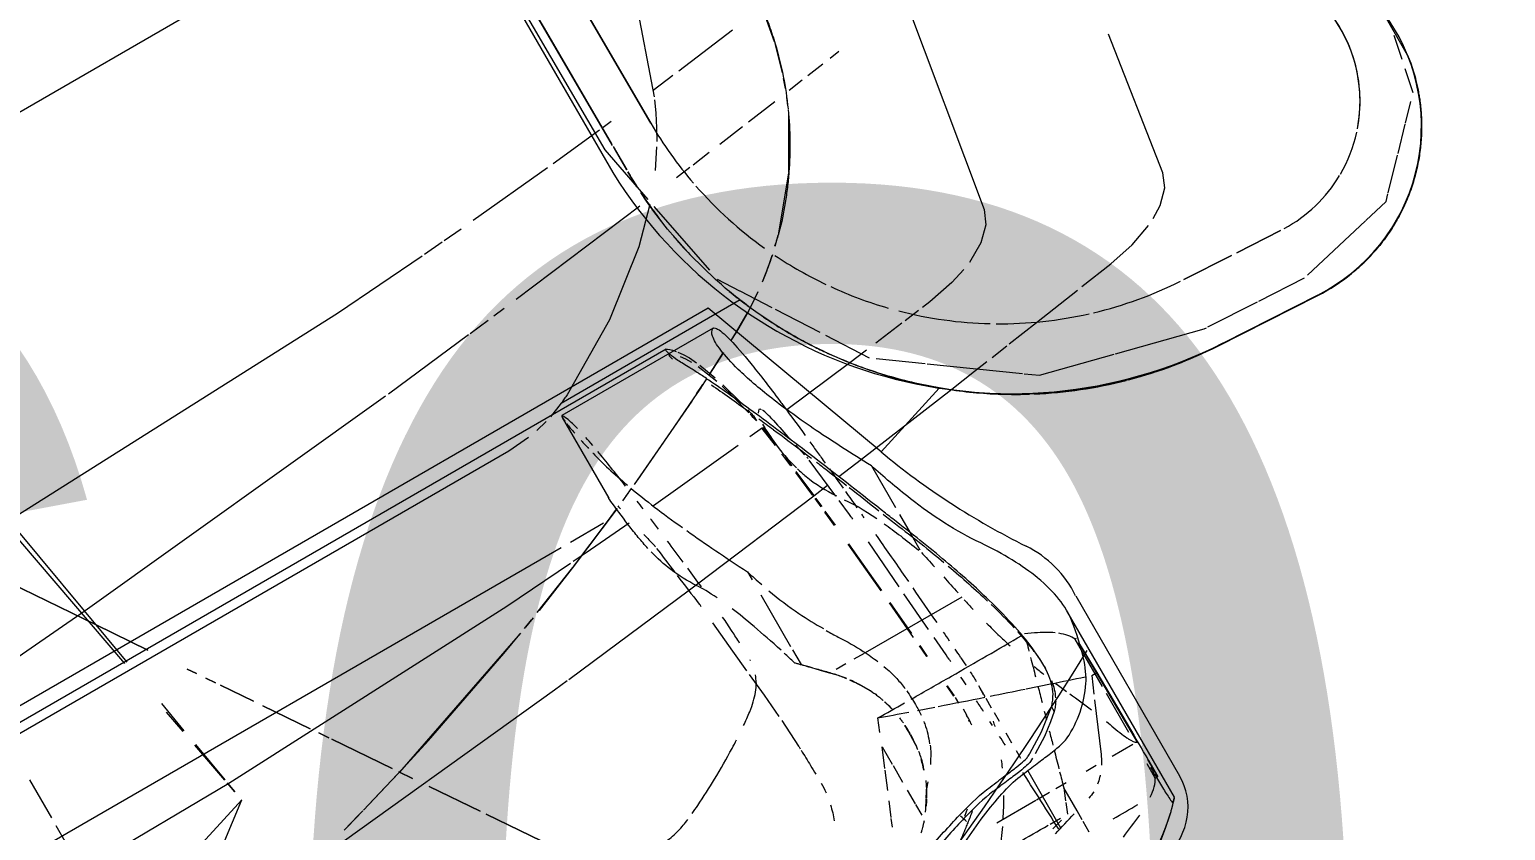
# Model space of a CAD drawing. Header units: inches. Extents: x 6664 to 8129, y 209 to 1287.
# Drawn here: x 7404.64 to 7413.18, y 532.66 to 537.29 of the extents above; entities that cross this region are included whole.
import ezdxf

# ---------------------------------------------------------------- set-up
doc = ezdxf.new("R2010")
doc.units = ezdxf.units.IN
doc.header["$MEASUREMENT"] = 0
doc.layers.add('A-ANNO-NOTE', color=131, linetype='Continuous', lineweight=30)
doc.layers.add('I-FURN', color=30, linetype='Continuous', lineweight=9)
doc.styles.add('Swis721 Lt BT', font='swissl.ttf', dxfattribs={"height": 9})

# ---------------------------------------------------------------- blocks, each defined once
blk = doc.blocks.new('Allsteel Seating Acuity Work-Conference Chair1 - Fully Adj_ Arms_ Mesh Back-V142-11th FLOOR POWER _ SIGNAL')
at = {"layer": 'I-FURN', "lineweight": 13}
for p, q in [((-9.3433, 8.0082), (-9.3433, 6.764)), ((-9.4304, 6.7151), (-9.4304, 7.9165)), ((-9.3207, 7.7631), (-9.3206, 7.8571)), ((-9.3114, 7.8572), (-9.3206, 7.8571)), ((-9.3206, 7.8571), (-9.3193, 7.7433)), ((-9.3023, 7.8573), (-9.3114, 7.8572)), ((-9.3023, 7.8573), (-9.3023, 7.7633)), ((-8.8156, 7.9377), (-8.8156, 7.8667)), ((-8.8156, 7.8545), (-8.8156, 7.7955)), ((-8.8156, 7.7955), (-8.8156, 7.6413)), ((-8.7843, 7.7204), (-8.7589, 7.7845)), ((-8.6428, 7.7844), (-8.7122, 7.7845)), ((-8.7106, 7.7977), (-8.6424, 7.8162)), ((-8.6853, 7.8351), (-8.6853, 7.4512)), ((-8.8156, 7.6413), (-8.7873, 7.7129)), ((-9.318, 7.6305), (-9.3103, 6.958)), ((-9.2865, 7.6243), (-9.1486, 7.6243)), ((-9.0429, 7.6243), (-8.9744, 7.6243)), ((-8.843, 7.6243), (-8.7732, 7.6243)), ((-8.731, 7.6243), (-8.6448, 7.6243)), ((-8.64, 7.6243), (-8.3781, 7.6243)), ((-9.3152, 7.1594), (-9.3193, 7.5813)), ((-9.3023, 7.5537), (-9.3023, 7.2919)), ((-9.225, 7.2896), (-9.099, 7.5832)), ((-8.9736, 7.4036), (-8.9752, 7.4028)), ((-8.9721, 7.4043), (-8.9736, 7.4036)), ((-8.8672, 7.3283), (-8.7708, 7.3893)), ((-8.746, 7.4028), (-8.7351, 7.4085)), ((-8.7351, 7.4085), (-8.7243, 7.4139)), ((-8.6853, 7.3714), (-8.6853, 7.3201)), ((-8.0248, 7.297), (-8.0248, 7.3686)), ((-7.844, 7.3425), (-7.8631, 7.297)), ((-9.2807, 7.1598), (-9.2379, 7.2594)), ((-8.9883, 7.2324), (-8.9396, 7.2735)), ((-8.9396, 7.2735), (-8.8672, 7.3283)), ((-8.6853, 7.2685), (-8.6853, 7.2013)), ((-8.0248, 7.201), (-8.0248, 7.2925)), ((-7.8654, 7.2916), (-7.9034, 7.201)), ((-9.3023, 7.2456), (-9.3023, 6.9302)), ((-8.9883, 7.201), (-8.9883, 7.2324)), ((-9.2807, 7.1598), (-9.3152, 7.1594)), ((-9.3106, 6.9567), (-9.3152, 7.1594)), ((-8.6853, 7.1241), (-8.6853, 7.0663)), ((-8.0248, 7.037), (-8.0248, 7.1465)), ((-7.9265, 7.1459), (-7.9721, 7.037)), ((-8.9129, 7.0377), (-9.0492, 7.0832)), ((-8.6853, 7.0335), (-8.6853, 6.9695)), ((-8.0248, 6.9111), (-8.0248, 7.0274)), ((-7.9763, 7.027), (-8.0248, 6.9111)), ((-9.31, 6.9302), (-9.3061, 6.9302)), ((-9.3061, 6.9302), (-9.3023, 6.9302)), ((-9.0691, 6.9918), (-9.0691, 6.9601)), ((-8.6853, 6.9588), (-8.6853, 6.8864)), ((-8.5404, 6.9975), (-8.5404, 6.9583)), ((-8.5334, 6.8755), (-8.5334, 6.9144)), ((-8.5275, 6.7937), (-8.5326, 6.8648)), ((-8.5298, 6.864), (-8.5246, 6.7935)), ((-8.3065, 6.8309), (-8.4039, 6.8646)), ((-8.0554, 6.8326), (-8.086, 6.7541)), ((-9.1175, 6.7817), (-9.0646, 6.7571)), ((-8.6135, 6.6668), (-8.6122, 6.651)), ((-7.5977, 6.4893), (-7.6082, 6.6668)), ((-8.6122, 6.651), (-8.6109, 6.6352)), ((-8.6109, 6.6352), (-8.601, 6.5146)), ((-8.506, 6.5131), (-8.512, 6.5891)), ((-8.5091, 6.589), (-8.503, 6.5133)), ((-8.5963, 6.4577), (-8.5763, 6.2076)), ((-8.4805, 6.2105), (-8.4991, 6.4282)), ((-8.4982, 6.4546), (-8.4774, 6.2109)), ((-7.5824, 6.312), (-7.5955, 6.4599)), ((-8.8562, 6.3911), (-8.2117, 6.3911)), ((-8.2045, 6.3911), (-8.1367, 6.3911)), ((-8.0833, 6.3911), (-8.0177, 6.3911)), ((-6.0482, 6.3993), (-5.8471, 6.1026)), ((-5.8471, 6.1026), (-6.0482, 6.3993)), ((-7.8562, 6.1654), (-7.8562, 6.2648)), ((-7.5681, 6.1655), (-7.5824, 6.312)), ((-8.5725, 6.1591), (-8.5481, 5.8459)), ((-8.4658, 6.0443), (-8.4731, 6.1258)), ((-8.47, 6.1273), (-8.465, 6.0713)), ((-8.465, 6.0713), (-8.4396, 5.7981)), ((-7.8562, 5.8003), (-7.8562, 6.1442)), ((-5.8259, 6.0713), (-5.6422, 5.8003)), ((-5.6422, 5.8003), (-5.8259, 6.0713)), ((-8.7834, 5.9204), (-8.7834, 6.0333)), ((-8.4429, 5.7977), (-8.4658, 6.0443)), ((-11.5122, 5.909), (-10.8995, 5.8752)), ((-8.7834, 5.7986), (-8.7834, 5.9204)), ((-8.7834, 5.4725), (-8.7834, 5.7506)), ((-5.2437, 5.7286), (-5.5155, 5.6479)), ((-5.2391, 5.7299), (-5.1133, 5.7656)), ((-5.0893, 5.7722), (-5.2045, 5.7398)), ((-8.5342, 5.6675), (-8.5326, 5.6538)), ((-8.5326, 5.6535), (-8.5208, 5.5542)), ((-8.4219, 5.5844), (-8.4302, 5.6663)), ((-8.4265, 5.6646), (-8.4168, 5.57)), ((-7.8562, 5.6458), (-7.8562, 5.6994)), ((-6.5424, 5.2969), (-5.5338, 5.6423)), ((-5.518, 5.6471), (-5.5936, 5.6238)), ((-5.5818, 5.7113), (-5.532, 5.6379)), ((-5.532, 5.6379), (-5.5818, 5.7113)), ((-8.4199, 5.5652), (-8.4219, 5.5844)), ((-5.77, 5.5678), (-6.4, 5.35)), ((-5.5936, 5.6238), (-5.77, 5.5678)), ((-5.5083, 5.6029), (-5.2901, 5.2809)), ((-5.2901, 5.2809), (-5.5083, 5.6029)), ((-4.2962, 5.6051), (-4.6641, 5.3243)), ((-3.8177, 5.5924), (-4.6641, 5.3243)), ((-8.5171, 5.5222), (-8.4878, 5.2655)), ((-8.4104, 5.474), (-8.4167, 5.5339)), ((-8.4131, 5.5341), (-8.4067, 5.4749)), ((-9.3469, 5.2796), (-8.8719, 5.4314)), ((-8.8719, 5.4314), (-8.421, 4.2125)), ((-8.3891, 5.2833), (-8.4081, 5.4531)), ((-8.4044, 5.4535), (-8.3856, 5.2875)), ((-6.4, 5.35), (-6.5346, 5.2998)), ((-8.4804, 5.224), (-8.4641, 5.152)), ((-8.3769, 5.181), (-8.3844, 5.2431)), ((-8.3801, 5.2407), (-8.3695, 5.1548)), ((-6.6855, 5.242), (-6.9938, 5.1186)), ((-6.6488, 5.2562), (-6.5855, 5.2805)), ((-6.5753, 5.2844), (-6.6359, 5.2611)), ((-5.2796, 5.2655), (-5.2435, 5.2123)), ((-5.2435, 5.2123), (-5.2796, 5.2655)), ((-4.654, 5.2655), (-4.6425, 5.1991)), ((-4.6532, 5.2655), (-4.6407, 5.1991)), ((-5.2124, 5.1663), (-5.0423, 4.9154)), ((-5.0423, 4.9154), (-5.2124, 5.1663)), ((-4.6388, 5.1775), (-4.5936, 4.9154)), ((-4.6367, 5.1774), (-4.5877, 4.9154)), ((-3.6586, 4.9154), (-3.6586, 5.1552)), ((-8.3493, 4.9678), (-8.3663, 5.0956)), ((-8.3619, 5.0954), (-8.3449, 4.9702)), ((-7.1478, 5.0543), (-7.309, 4.985)), ((-7.0021, 5.1152), (-7.1478, 5.0543)), ((-7.309, 4.985), (-7.3825, 4.9528)), ((-7.0554, 4.985), (-7.277, 4.985)), ((6.9923, 4.985), (-6.9923, 4.985)), ((-8.3371, 4.8822), (-8.3371, 4.9154)), ((-8.0715, 4.6298), (-7.5412, 4.8817)), ((-7.5728, 4.8674), (-7.9076, 4.7101)), ((-7.4645, 4.9163), (-7.5169, 4.8927)), ((-7.4871, 4.9062), (-7.435, 4.9295)), ((-7.3749, 4.3376), (-7.3749, 4.8751)), ((-8.3223, 4.8525), (-8.289, 4.7238)), ((-5.0077, 4.8645), (-4.8885, 4.6886)), ((-4.8885, 4.6886), (-5.0077, 4.8645)), ((-4.5759, 4.8125), (-4.5412, 4.6117)), ((-4.5685, 4.8124), (-4.5415, 4.6683)), ((-3.6586, 4.6117), (-3.6586, 4.8645)), ((-8.2734, 4.6377), (-8.3122, 4.7786)), ((-8.289, 4.7238), (-8.265, 4.643)), ((-7.9076, 4.7101), (-8.098, 4.6166)), ((-8.154, 4.5885), (-8.091, 4.6201)), ((-4.8713, 4.6633), (-4.8364, 4.6117)), ((-4.8364, 4.6117), (-4.8713, 4.6633)), ((-8.3689, 4.4784), (-8.2302, 4.5499)), ((-8.2297, 4.5501), (-8.368, 4.4788)), ((-8.215, 4.4728), (-8.2555, 4.5813)), ((-8.2524, 4.6043), (-8.2026, 4.4767)), ((-8.2094, 4.5605), (-8.1546, 4.5882)), ((-8.1152, 4.608), (-8.1745, 4.5781)), ((-7.4255, 4.605), (-7.4257, 4.6058)), ((-7.4253, 4.6043), (-7.4255, 4.605)), ((-4.8029, 4.5623), (-4.7694, 4.5129)), ((-4.7694, 4.5129), (-4.8029, 4.5623)), ((-8.4949, 4.4119), (-8.442, 4.44)), ((-8.4431, 4.4394), (-8.4949, 4.4119)), ((-8.1834, 4.4066), (-8.2054, 4.4512)), ((-8.4949, 4.4119), (-8.6044, 4.3492)), ((-8.7179, 4.274), (-8.6768, 4.3025)), ((-8.637, 4.3287), (-8.6785, 4.3014)), ((-8.6768, 4.3025), (-8.634, 4.3306)), ((-8.3885, 4.3266), (-7.3777, 4.3266)), ((-8.0921, 4.2954), (8.0921, 4.2954)), ((-7.4113, 4.2621), (-7.3179, 4.2993)), ((-7.2816, 4.3108), (-7.2091, 4.3292)), ((-7.1467, 4.3404), (-7.0092, 4.3503)), ((-7.0092, 4.3503), (7.0092, 4.3503)), ((-4.6275, 4.3036), (-4.4405, 4.0276)), ((-4.4405, 4.0276), (-4.6275, 4.3036)), ((-4.4881, 4.3039), (-4.0932, 2.0147)), ((-4.4734, 4.3039), (-4.2743, 3.2386)), ((-8.7692, 4.2364), (-8.8431, 4.1775)), ((-7.4113, 4.2621), (-8.6068, 4.2621)), ((-8.421, 4.2125), (8.421, 4.2125)), ((-8.8431, 4.1775), (-8.8939, 4.1337)), ((-8.9922, 4.04), (-9.2167, 3.7676)), ((-8.9364, 4.0948), (-8.9828, 4.0496)), ((-4.4405, 4.0276), (-3.9404, 3.29)), ((-3.9404, 3.29), (-4.4405, 4.0276)), ((-9.2187, 3.7646), (-9.383, 3.4776)), ((-9.4053, 3.4285), (-9.4249, 3.382)), ((-9.443, 3.336), (-9.4632, 3.2805)), ((-8.63, 3.2544), (-8.5533, 3.3688)), ((-9.4738, 3.2493), (-9.5202, 3.0858)), ((-8.3354, -2.7972), (-8.3354, 3.2574)), ((-8.7227, 3.0831), (-8.6839, 3.1606)), ((-8.6839, 3.1606), (-8.6455, 3.2287)), ((-8.7541, 3.0138), (-8.7231, 3.0823)), ((-9.5237, 3.0711), (-9.5606, 2.8632)), ((-8.9718, 2.3963), (-8.7613, 2.9975)), ((7.3857, 1.2379), (-7.1169, 1.2379))]:
    blk.add_line(p, q, dxfattribs=at)
at = {"layer": 'I-FURN'}
for p, q in [((-10.8643, 5.8752), (-11.5123, 5.9109)), ((-11.5194, 5.7801), (-11.9662, 5.675)), ((-11.2, 5.7693), (-11.496, 5.7856)), ((-10.8706, 5.7511), (-11.1904, 5.7687)), ((-6.6497, 5.6673), (-7.5125, 5.5684)), ((-12.1607, 5.6009), (-12.317, 5.439)), ((-7.5713, 5.5613), (-8.409, 5.4567)), ((-7.5125, 5.5684), (-7.5713, 5.5613)), ((-11.5129, 5.4784), (-11.2286, 5.4627)), ((-11.2286, 5.4627), (-11.5129, 5.4784)), ((-12.3241, 5.4317), (-12.4447, 5.3067)), ((-11.1951, 5.4609), (-10.8861, 5.4438)), ((-10.8861, 5.4438), (-11.1951, 5.4609)), ((-9.3567, 5.1234), (-9.8071, 5.4484)), ((-8.7518, 5.4116), (-9.4072, 5.3215)), ((-8.5892, 5.4332), (-8.7518, 5.4116)), ((-8.409, 5.4567), (-8.5071, 5.4439)), ((-12.4486, 5.3026), (-12.5382, 5.2099)), ((-9.5733, 5.2979), (-9.663, 5.285)), ((-9.4072, 5.3215), (-9.5733, 5.2979)), ((-10.0247, 5.2327), (-10.3239, 5.1894)), ((-9.8262, 5.2614), (-10.0247, 5.2327)), ((-9.7007, 5.2796), (-9.808, 5.2641)), ((-4.6464, 5.2055), (-3.7101, 5.2161)), ((-12.5744, 5.1724), (-12.6038, 5.0294)), ((-10.3558, 5.1848), (-10.5656, 5.1545)), ((-6.9935, 5.0918), (-6.5508, 5.1229)), ((-6.5508, 5.1229), (-4.6464, 5.2055)), ((-9.1166, 4.9502), (-9.3482, 5.1172)), ((-8.1739, 4.9861), (-7.5761, 5.0438)), ((-7.4038, 5.0588), (-7.1032, 5.0834)), ((-7.1032, 5.0834), (-7.0137, 5.0903)), ((-12.6562, 4.9669), (-12.6562, 4.6451)), ((-12.6151, 4.9742), (-12.6449, 4.8296)), ((-8.3477, 4.9678), (-8.2587, 4.9773)), ((-9.3484, 4.8477), (-9.1601, 4.8722)), ((-9.0936, 4.8806), (-8.973, 4.8956)), ((-8.9305, 4.6868), (-9.084, 4.9266)), ((-8.973, 4.8956), (-8.5222, 4.9486)), ((-11.0889, 4.849), (-11.2175, 3.9976)), ((-9.5499, 4.8209), (-9.4962, 4.8281)), ((-9.4682, 4.8318), (-9.3719, 4.8446)), ((-8.7545, 4.4116), (-8.9105, 4.6554)), ((-10.4078, 2.5902), (-10.0895, 4.5154)), ((-8.6302, 4.2173), (-8.7426, 4.393)), ((-8.5503, 4.0925), (-8.6286, 4.2149)), ((-8.4438, 3.5463), (-8.5373, 4.0258)), ((-6.5509, 3.7199), (-4.4256, 3.9261)), ((-7.144, 3.6535), (-6.5708, 3.7178)), ((-8.3745, 3.503), (-7.485, 3.6135)), ((-7.398, 3.6238), (-7.324, 3.6325)), ((-7.283, 3.6373), (-7.154, 3.6523)), ((-9.1177, 3.4038), (-8.952, 3.4264)), ((-8.8767, 3.4366), (-8.7597, 3.4524)), ((-8.7361, 3.4555), (-8.64, 3.4683)), ((-8.3607, 3.1207), (-8.4336, 3.4942)), ((-9.7007, 3.3214), (-9.5918, 3.3371)), ((-9.5511, 3.3429), (-9.4552, 3.3566)), ((-9.3509, 3.3713), (-9.1608, 3.3978)), ((-8.4158, 3.3979), (-8.4134, 3.2969)), ((-9.8177, 3.3045), (-9.7537, 3.3137)), ((-8.4134, 3.2852), (-8.4127, 3.1384)), ((-8.4127, 3.1282), (-8.4134, 3.2843)), ((-8.6684, 3.1193), (-8.6537, -0.1954)), ((-8.6537, -0.1954), (-8.6684, 3.1193)), ((-8.4126, 3.1204), (-8.4077, 2.0031)), ((-8.3455, -0.2973), (-8.3607, 3.1207)), ((-7.4983, 3.0925), (-8.024, 3.0432)), ((-7.2939, 3.1099), (-7.413, 3.0999)), ((-7.1571, 3.1209), (-7.2811, 3.1109)), ((-8.4184, 3.0019), (-8.4762, 2.9955)), ((-8.0645, 3.0391), (-8.3916, 3.0048)), ((-8.9616, 2.9388), (-9.3484, 2.8895)), ((-8.777, 2.9611), (-8.9181, 2.9442))]:
    blk.add_line(p, q, dxfattribs=at)
at = {"layer": 'I-FURN', "lineweight": 13, "flags": 128}
for points in [[(-9.274, 8.0782), (-9.2058, 8.1392), (-9.134, 8.1961)], [(-8.7458, 7.3716), (-8.8671, 7.297), (-8.9883, 7.201)], [(-7.534, 5.8003), (-7.5523, 5.999), (-7.5655, 6.1382)], [(-5.5317, 5.6429), (-5.4196, 5.6769), (-5.2818, 5.7176)], [(-7.3868, 4.9509), (-6.9886, 5.1207), (-6.7011, 5.2359)], [(-8.634, 4.3306), (-8.6174, 4.3411), (-8.4949, 4.4119)], [(-8.1426, 4.344), (-8.163, 4.3721), (-8.1834, 4.4066)], [(-8.183, 4.4375), (-8.1628, 4.4033), (-8.1426, 4.3754)], [(-8.4292, 3.5233), (-8.2507, 3.7045), (-7.8936, 3.9847), (-7.4644, 4.2372)]]:
    blk.add_lwpolyline(points, dxfattribs=at)
at = {"layer": 'I-FURN', "flags": 128}
for points in [[(-11.5123, 5.9109), (-11.1885, 5.8931), (-10.8643, 5.8752)], [(-4.7528, 5.8558), (-6.5496, 5.6782), (-6.638, 5.6686)], [(-10.3297, 5.6185), (-10.8466, 5.7497), (-10.8607, 5.7506)], [(-11.9692, 5.6743), (-12.1253, 5.6376), (-12.1572, 5.6046)], [(-9.8144, 5.4537), (-9.8869, 5.5061), (-10.3208, 5.6162)], [(-10.5656, 5.1545), (-10.7288, 5.1205), (-10.8667, 5.0712)], [(-12.6562, 4.9669), (-12.6481, 5.0177), (-12.6375, 5.0681)], [(-10.9096, 5.05), (-10.9809, 5.005), (-11.0553, 4.93), (-11.0889, 4.849)], [(-8.888, 4.781), (-8.9234, 4.8299), (-8.9598, 4.8778)], [(-9.8136, 4.7575), (-9.7169, 4.7882), (-9.5499, 4.8209)], [(-10.0895, 4.5154), (-10.0539, 4.5974), (-9.9766, 4.673), (-9.862, 4.7379)], [(-4.4256, 3.9261), (-3.3869, 4.0092), (-0.1657, 4.1942)], [(-8.5415, 4.0903), (-8.4864, 3.8963), (-8.4465, 3.6986), (-8.4292, 3.5712)], [(-8.4292, 3.5712), (-8.4222, 3.4984), (-8.4179, 3.4375)], [(-4.309, 3.2534), (-6.5508, 3.1648), (-7.1395, 3.1223)], [(-8.4076, 1.985), (-8.4093, 2.3614), (-8.4126, 3.1094)]]:
    blk.add_lwpolyline(points, dxfattribs=at)
at = {"layer": 'I-FURN', "lineweight": 13}
for centre, radius, start, end in [((0, -10.3529), 19.7214, 61.76295, 118.23705), ((-9.0642, 7.9165), 0.3662, 102.5519, 180), ((-8.8012, 6.6723), 0.6306, 176.11365, 213.70043), ((-12.891, 3.9447), 4.2853, 20.29957, 33.70043), ((-11.5724, 4.8169), 1.0938, 86.84368, 184.35531), ((-11.049, 3.1641), 2.7152, 1.96956, 86.84368)]:
    blk.add_arc(centre, radius, start, end, dxfattribs=at)
at = {"layer": 'I-FURN'}
for centre, radius, start, end in [((-11.5725, 4.8189), 1.0937, 101.07328, 104.3984), ((-11.5725, 4.8189), 1.0938, 86.84368, 99.01672), ((-11.5725, 4.8189), 1.0938, 115.30288, 117.92529), ((-11.5725, 4.8189), 1.0938, 104.3984, 111.22188), ((-11.0072, 3.2854), 2.5937, 74.63994, 86.84368), ((-11.5725, 4.8189), 1.0938, 122.65943, 127.16835), ((-11.5725, 4.8189), 1.0938, 117.92529, 122.64371), ((-11.0072, 3.2854), 2.5937, 62.39885, 74.32143), ((-11.5725, 4.8189), 1.0938, 130.92377, 133.32698), ((-11.5725, 4.8189), 1.0938, 133.35392, 142.89801), ((-11.0072, 3.2854), 2.5937, 57.24646, 61.79918), ((-11.559, 4.6417), 0.838, 88.49133, 119.09454), ((-11.559, 4.6417), 0.838, 88.49133, 119.09454), ((-11.0072, 3.2854), 2.5937, 50.17515, 57.24646), ((-11.5725, 4.8189), 1.0938, 144.83155, 152.92388), ((-11.0064, 3.1089), 2.338, 73.39283, 86.53317), ((-11.0064, 3.1089), 2.338, 73.39283, 86.53317), ((-11.5725, 4.8189), 1.0938, 152.9636, 156.4109), ((-11.559, 4.6417), 0.838, 119.84363, 137.6517), ((-11.559, 4.6417), 0.838, 119.84363, 137.6517), ((-11.0064, 3.1089), 2.338, 59.4602, 72.73991), ((-11.0064, 3.1089), 2.338, 59.4602, 72.73991), ((-11.5725, 4.8189), 1.0938, 158.8909, 161.64816), ((-11.5725, 4.8189), 1.0937, 163.34506, 172.22129), ((-11.559, 4.6417), 0.838, 139.07048, 184.35531), ((-11.559, 4.6417), 0.838, 139.07048, 151.85143), ((-11.559, 4.6417), 0.838, 151.85143, 184.35531), ((-11.0064, 3.1089), 2.338, 45.50019, 58.62524), ((-11.0064, 3.1089), 2.338, 45.50019, 58.62524), ((-11.0064, 3.1089), 2.338, 35.25292, 43.96501), ((-11.0064, 3.1089), 2.338, 35.25292, 43.96501), ((-11.0064, 3.1089), 2.338, 26.18986, 34.51568), ((-11.0064, 3.1089), 2.338, 26.18986, 34.51568), ((-11.0064, 3.1089), 2.338, 11.24827, 24.3917), ((-11.0064, 3.1089), 2.338, 11.24827, 24.3917), ((-11.0064, 3.1089), 2.338, 0.25458, 10.74556), ((-11.0064, 3.1089), 2.338, 0.25458, 10.74556)]:
    blk.add_arc(centre, radius, start, end, dxfattribs=at)
at = {"layer": 'I-FURN', "lineweight": 13}
for centre, major_axis, ratio, start_param, end_param in [((-8.7402, -42.9129), (52.9031, 0), 0.961262, 1.575203, 1.578337), ((-10.0934, -115.7518), (28.867, 124.8103), 0.617887, 0.340547, 0.342389), ((-8.7402, -42.6993), (52.5182, 0), 0.961262, 1.564848, 1.568693), ((-9.3179, 7.5214), (-0.0026, 0.25), 0.003024, 0.257785, 0.900302), ((-9.3179, 7.5214), (-0.0026, 0.25), 0.003024, 0.900302, 1.328646), ((-8.3828, -60.5759), (0, 68.0431), 0.100696, 0.04986, 0.053008), ((-51.9678, -152.1524), (37.2013, 160.8448), 0.617887, 6.224992, 6.227001), ((-51.9678, -152.1524), (37.2013, 160.8448), 0.617887, 6.221513, 6.223543), ((-51.9678, -152.1524), (37.2013, 160.8448), 0.617887, 6.218525, 6.221211), ((-8.7402, -42.8301), (51.5866, 0), 0.961262, 1.5676, 1.57673), ((-8.7402, -42.8301), (51.5866, 0), 0.961262, 1.562424, 1.5676), ((-8.7402, -42.8301), (51.5866, 0), 0.961262, 1.558116, 1.561562), ((-51.9678, -152.1524), (37.2013, 160.8448), 0.617887, 6.215046, 6.216835), ((-210.1203, 2.3535), (202.8302, 0), 0.34202, 0.044812, 0.047789), ((-210.1203, 2.3535), (202.8302, 0), 0.34202, 0.041989, 0.04442), ((-192.0226, 3.8451), (184.7325, 0), 0.173648, 0.040997, 0.043546), ((-426.596, 2.3458), (418.444, 0), 0.173648, 0.036034, 0.037963), ((-7.9574, 17.7878), (0, 13.6747), 0.082263, 2.797323, 2.808536), ((-7.9574, 17.788), (0, 13.7062), 0.082263, 2.798145, 2.803341), ((-7.9574, 17.788), (0, 13.7062), 0.082263, 2.803341, 2.808536)]:
    blk.add_ellipse(centre, major_axis=major_axis, ratio=ratio, start_param=start_param, end_param=end_param, dxfattribs=at)
for points in [[(-8.9721, 8.3018), (-9.0639, 8.2439), (-9.2168, 8.138), (-9.3081, 8.0517), (-9.3383, 8.0134)], [(-7.1818, 8.1186), (-7.3308, 8.0541), (-7.6165, 7.9161), (-8.0073, 7.7034), (-8.3635, 7.5308), (-8.5584, 7.4668), (-8.6468, 7.4561)], [(-9.3413, 8.0102), (-9.3379, 8.0138), (-9.3301, 8.022), (-9.3179, 8.0348)], [(-9.3179, 8.0348), (-9.3083, 8.0444), (-9.2913, 8.0617), (-9.279, 8.0738), (-9.274, 8.0782)], [(-8.9729, 8.0609), (-9.0213, 8.0402), (-9.0695, 8.0189), (-9.1175, 7.9973)], [(-9.3383, 8.0134), (-9.3437, 8.0077), (-9.3447, 8.0067), (-9.3413, 8.0102)], [(-9.2216, 7.9387), (-9.2412, 7.9256), (-9.2745, 7.8987), (-9.2952, 7.8712), (-9.3023, 7.8573)], [(-9.3098, 7.7883), (-9.3095, 7.8035), (-9.3094, 7.8189), (-9.3094, 7.8344)], [(-8.3966, 7.6577), (-8.3698, 7.6962), (-8.3405, 7.7342), (-8.3106, 7.7725)], [(-8.9547, 7.7482), (-8.9408, 7.7557), (-8.9268, 7.7616), (-8.9126, 7.7659)], [(-9.281, 7.5823), (-9.2931, 7.6056), (-9.3036, 7.6197), (-9.3127, 7.6243)], [(-8.8416, 7.5497), (-8.833, 7.5802), (-8.8243, 7.6108), (-8.8156, 7.6413)], [(-8.4918, 7.5067), (-8.4695, 7.546), (-8.4449, 7.5848), (-8.4186, 7.6233)], [(-7.666, 7.6478), (-7.7717, 7.6177), (-7.9708, 7.5544), (-8.2374, 7.4673), (-8.3831, 7.4325), (-8.4488, 7.4249)], [(-8.1316, 7.6181), (-8.1587, 7.5978), (-8.1855, 7.5776), (-8.2123, 7.5573)], [(-9.2402, 7.4851), (-9.2552, 7.5261), (-9.2688, 7.5585), (-9.2808, 7.5819)], [(-8.8766, 7.4262), (-8.8665, 7.4619), (-8.8564, 7.4976), (-8.8463, 7.5332)], [(-8.2355, 7.5397), (-8.2454, 7.5321), (-8.2649, 7.5168), (-8.2833, 7.5009), (-8.2923, 7.4929)], [(-8.2123, 7.5573), (-8.2201, 7.5514), (-8.2278, 7.5456), (-8.2355, 7.5397)], [(-8.2324, 7.5288), (-8.2271, 7.5155), (-8.2216, 7.5009), (-8.2158, 7.4851)], [(-8.2305, 7.5053), (-8.1494, 7.5291), (-8.0632, 7.5589), (-7.966, 7.5901)], [(-9.2213, 7.4338), (-9.2278, 7.4511), (-9.2342, 7.4682), (-9.2402, 7.4851)], [(-8.8392, 7.432), (-8.8729, 7.4279), (-8.9288, 7.4192), (-8.9615, 7.4095), (-8.9721, 7.4043)], [(-8.6468, 7.4561), (-8.6852, 7.4513), (-8.7555, 7.4423), (-8.8134, 7.4351), (-8.8392, 7.432)], [(-8.7243, 7.4139), (-8.7177, 7.4172), (-8.6975, 7.4235), (-8.6632, 7.4292), (-8.6426, 7.432)], [(-8.6426, 7.432), (-8.6193, 7.4351), (-8.5919, 7.4387), (-8.5604, 7.4427)], [(-8.5591, 7.4428), (-8.527, 7.4469), (-8.4907, 7.4513), (-8.4503, 7.4561)], [(-8.4503, 7.4561), (-8.3844, 7.4637), (-8.3115, 7.4815), (-8.2305, 7.5053)], [(-8.2711, 7.4695), (-8.2653, 7.4743), (-8.2595, 7.4791), (-8.2535, 7.4838)], [(-8.2535, 7.4838), (-8.2476, 7.4885), (-8.2416, 7.4931), (-8.2355, 7.4977)], [(-8.0069, 7.4181), (-8.0023, 7.4229), (-7.9979, 7.4276), (-7.9935, 7.432)], [(-7.9935, 7.432), (-7.9906, 7.435), (-7.9836, 7.442), (-7.9741, 7.451), (-7.9687, 7.4561)], [(-8.9752, 7.4028), (-9.0273, 7.3769), (-9.1216, 7.3146), (-9.1958, 7.2311), (-9.2279, 7.1841)], [(-8.9081, 7.3146), (-8.9005, 7.3418), (-8.8928, 7.3689), (-8.8851, 7.3961)], [(-8.6421, 7.4008), (-8.6629, 7.398), (-8.6973, 7.3922), (-8.7177, 7.3859), (-8.7243, 7.3826)], [(-8.4488, 7.4249), (-8.4894, 7.4202), (-8.5624, 7.4113), (-8.6184, 7.4039), (-8.6421, 7.4008)], [(-8.5836, 7.3217), (-8.5776, 7.3358), (-8.5711, 7.35), (-8.5641, 7.3642)], [(-8.0524, 7.3638), (-8.0659, 7.3452), (-8.0798, 7.3229), (-8.0939, 7.2999)], [(-8.0207, 7.4028), (-8.016, 7.4081), (-8.0114, 7.4132), (-8.0069, 7.4181)], [(-9.1179, 7.1881), (-9.1403, 7.2369), (-9.162, 7.2852), (-9.1804, 7.3309)], [(-8.6463, 7.2597), (-8.6453, 7.2394), (-8.6443, 7.2191), (-8.6434, 7.199)], [(-8.0963, 7.2977), (-8.1055, 7.2827), (-8.1147, 7.2669), (-8.1241, 7.2503)], [(-8.1241, 7.2503), (-8.1158, 7.266), (-8.1074, 7.2809), (-8.099, 7.2951)], [(-8.0965, 7.2992), (-8.0889, 7.3119), (-8.0812, 7.3244), (-8.0734, 7.3355)], [(-9.2279, 7.1841), (-9.2521, 7.1485), (-9.2947, 7.054), (-9.3257, 6.9128), (-9.3383, 6.8307)], [(-9.0263, 7.1841), (-9.021, 7.1924), (-9.0093, 7.2089), (-8.9956, 7.2247), (-8.9883, 7.2324)], [(-8.9883, 7.201), (-8.9956, 7.1933), (-9.0092, 7.1777), (-9.0208, 7.1613), (-9.0261, 7.1529)], [(-8.9402, 7.201), (-8.9355, 7.2174), (-8.9309, 7.2338), (-8.9263, 7.2502)], [(-8.1525, 7.2181), (-8.1429, 7.2292), (-8.1335, 7.2399), (-8.1241, 7.2503)], [(-9.0767, 7.0962), (-9.087, 7.1201), (-9.0975, 7.1438), (-9.1082, 7.1671)], [(-9.0261, 7.1529), (-9.0453, 7.1228), (-9.0708, 7.0454), (-9.0708, 6.9342), (-9.0644, 6.8703)], [(-9.0644, 7.0683), (-9.0592, 7.1072), (-9.0481, 7.1383), (-9.0349, 7.1666)], [(-8.98, 7.0593), (-8.9713, 7.0904), (-8.9626, 7.1214), (-8.9538, 7.1525)], [(-8.6548, 7.104), (-8.6524, 7.1144), (-8.65, 7.1248), (-8.6471, 7.1353)], [(-8.6395, 7.1235), (-8.639, 7.114), (-8.6386, 7.1047), (-8.6381, 7.0954)], [(-8.25, 7.0835), (-8.2383, 7.1036), (-8.2268, 7.122), (-8.2154, 7.1388)], [(-8.1661, 7.1494), (-8.1728, 7.1292), (-8.1786, 7.1087), (-8.1835, 7.0879)], [(-7.5981, 7.0532), (-7.5908, 7.0834), (-7.5827, 7.1139), (-7.5706, 7.144)], [(-9.0177, 6.9491), (-9.0263, 6.9721), (-9.0353, 6.9945), (-9.0445, 7.0166)], [(-9.0263, 6.8942), (-9.0159, 6.9312), (-9.0056, 6.9682), (-8.9952, 7.0053)], [(-8.6346, 7.0285), (-8.6332, 7.0032), (-8.6318, 6.9784), (-8.6305, 6.9541)], [(-8.5387, 7.0388), (-8.5398, 7.025), (-8.5396, 7.0113), (-8.5388, 6.9976)], [(-8.5364, 7.0609), (-8.5373, 7.0536), (-8.5378, 7.0462), (-8.538, 7.0389)], [(-8.5357, 7.0267), (-8.5353, 7.0299), (-8.5348, 7.033), (-8.5343, 7.0361)], [(-8.2705, 7.0423), (-8.2644, 7.0567), (-8.2575, 7.0705), (-8.25, 7.0835)], [(-9.3023, 6.9302), (-9.2902, 6.9036), (-9.2687, 6.8782), (-9.2378, 6.8536)], [(-9.0644, 6.9022), (-9.0676, 6.9342), (-9.0692, 6.964), (-9.0692, 6.9918)], [(-8.6841, 6.8875), (-8.6835, 6.9054), (-8.6828, 6.9233), (-8.6818, 6.9412)], [(-8.2033, 6.9254), (-8.2034, 6.9073), (-8.2028, 6.8891), (-8.2015, 6.8708)], [(-7.6142, 6.916), (-7.6143, 6.9368), (-7.6133, 6.9577), (-7.6111, 6.9786)], [(-9.3383, 6.8307), (-9.3453, 6.785), (-9.3444, 6.6865), (-9.314, 6.5742), (-9.2915, 6.5146)], [(-9.2208, 6.8408), (-9.1926, 6.8207), (-9.1581, 6.8011), (-9.1175, 6.7817)], [(-9.0644, 6.8703), (-9.0591, 6.8173), (-9.0404, 6.6999), (-9.0052, 6.5601), (-8.9835, 6.4847)], [(-9.036, 6.7254), (-9.0472, 6.7784), (-9.0545, 6.8261), (-9.0606, 6.872)], [(-9.05, 6.8094), (-9.0456, 6.8251), (-9.0412, 6.8407), (-9.0368, 6.8564)], [(-8.6829, 6.7898), (-8.6842, 6.812), (-8.6848, 6.8343), (-8.6847, 6.8566)], [(-8.6243, 6.8433), (-8.6232, 6.8252), (-8.6222, 6.8075), (-8.6211, 6.7899)], [(-8.3136, 6.7958), (-8.3136, 6.8199), (-8.3134, 6.8438), (-8.3119, 6.8662)], [(-8.2001, 6.8534), (-8.1997, 6.8498), (-8.1994, 6.8462), (-8.199, 6.8426)], [(-8.9344, 6.6986), (-8.9421, 6.7247), (-8.9498, 6.7508), (-8.9579, 6.7762)], [(-8.676, 6.6942), (-8.6773, 6.7118), (-8.6786, 6.7297), (-8.6799, 6.7476)], [(-8.3095, 6.7017), (-8.3122, 6.7345), (-8.3136, 6.7659), (-8.3136, 6.7958)], [(-6.5769, 6.7651), (-6.6091, 6.7655), (-6.6717, 6.7622), (-6.7626, 6.7436), (-6.816, 6.7244), (-6.8413, 6.713)], [(-8.9827, 6.5146), (-9.0014, 6.5792), (-9.017, 6.6399), (-9.0297, 6.6964)], [(-8.9049, 6.593), (-8.914, 6.6274), (-8.9232, 6.6617), (-8.9328, 6.6953)], [(-8.6714, 6.6325), (-8.6728, 6.6513), (-8.6742, 6.6704), (-8.6756, 6.6896)], [(-8.6148, 6.6851), (-8.6146, 6.6818), (-8.6141, 6.6754), (-8.6137, 6.6696), (-8.6135, 6.6668)], [(-7.6082, 6.6668), (-7.6084, 6.6696), (-7.6086, 6.6754), (-7.6088, 6.6818), (-7.6089, 6.6851)], [(-6.9315, 6.6711), (-6.9868, 6.6444), (-7.0414, 6.6174), (-7.092, 6.5889)], [(-6.8807, 6.695), (-6.8978, 6.6871), (-6.9149, 6.6792), (-6.9318, 6.6712)], [(-8.6623, 6.5138), (-8.6638, 6.5338), (-8.6654, 6.554), (-8.667, 6.5744)], [(-8.0599, 6.4854), (-8.0801, 6.5138), (-8.1009, 6.5472), (-8.1222, 6.5857)], [(-7.092, 6.5889), (-7.1536, 6.5554), (-7.2114, 6.5205), (-7.2681, 6.4852)], [(-9.2915, 6.5146), (-9.2717, 6.4621), (-9.2213, 6.3531), (-9.1495, 6.2363), (-9.1082, 6.176)], [(-8.9835, 6.4847), (-8.955, 6.3861), (-8.8853, 6.1731), (-8.7903, 5.9295), (-8.7365, 5.8003)], [(-8.8784, 6.1971), (-8.9155, 6.2998), (-8.9466, 6.3951), (-8.9741, 6.4861)], [(-8.8611, 6.4131), (-8.8666, 6.4379), (-8.8721, 6.4626), (-8.8777, 6.4872)], [(-8.6374, 6.2032), (-8.6439, 6.283), (-8.6505, 6.3644), (-8.657, 6.4472)], [(-8.0013, 6.4157), (-8.0154, 6.4293), (-8.0299, 6.4458), (-8.0448, 6.465)], [(-8.0435, 6.4675), (-8.0303, 6.4502), (-8.0162, 6.433), (-8.0013, 6.4157)], [(-8.0013, 6.4157), (-7.9974, 6.4116), (-7.9935, 6.4075), (-7.9895, 6.4034)], [(-7.8562, 6.2648), (-7.876, 6.2853), (-7.9201, 6.3309), (-7.9728, 6.3859), (-8.0013, 6.4157)], [(-7.9895, 6.4034), (-7.9856, 6.3993), (-7.9817, 6.3952), (-7.9778, 6.3911)], [(-7.3919, 6.404), (-7.4163, 6.387), (-7.44, 6.3698), (-7.4631, 6.3524)], [(-7.2689, 6.4855), (-7.285, 6.4754), (-7.3009, 6.4652), (-7.3166, 6.4549)], [(-8.824, 6.2387), (-8.8324, 6.2777), (-8.841, 6.3187), (-8.8497, 6.3602)], [(-7.9778, 6.3911), (-7.959, 6.3715), (-7.9404, 6.3522), (-7.922, 6.333)], [(-7.4631, 6.3524), (-7.497, 6.3264), (-7.5252, 6.2995), (-7.5478, 6.2713)], [(-8.0808, 6.1677), (-8.0942, 6.1904), (-8.108, 6.2127), (-8.1222, 6.2347)], [(-7.9024, 6.3127), (-7.8868, 6.2964), (-7.8714, 6.2805), (-7.856, 6.2647)], [(-7.829, 6.2368), (-7.8335, 6.2414), (-7.8425, 6.2507), (-7.8516, 6.2601), (-7.8562, 6.2648)], [(-7.829, 6.2368), (-7.8209, 6.2103), (-7.8128, 6.1844), (-7.8049, 6.1592)], [(-7.5478, 6.2713), (-7.5595, 6.2566), (-7.5709, 6.2416), (-7.5801, 6.2263)], [(-9.1082, 6.176), (-9.0637, 6.1107), (-8.9817, 5.9746), (-8.9139, 5.8272), (-8.8835, 5.7506)], [(-8.7365, 5.8342), (-8.7854, 5.9513), (-8.829, 6.0622), (-8.8674, 6.167)], [(-8.7834, 6.0509), (-8.7912, 6.0864), (-8.7993, 6.1235), (-8.8076, 6.162)], [(-8.6109, 5.886), (-8.6185, 5.9753), (-8.6262, 6.0667), (-8.6339, 6.1603)], [(-7.5784, 6.2262), (-7.5864, 6.2122), (-7.5939, 6.1981), (-7.5984, 6.1838)], [(-7.6142, 6.0987), (-7.6142, 6.0972), (-7.6142, 6.0957), (-7.6142, 6.0942)], [(-8.68, 5.8002), (-8.7105, 5.8674), (-8.7429, 5.9464), (-8.7764, 6.0329)], [(-8.606, 5.8293), (-8.6076, 5.8481), (-8.6092, 5.867), (-8.6109, 5.886)], [(-8.8835, 5.7506), (-8.8643, 5.7023), (-8.8284, 5.6076), (-8.7975, 5.5168), (-8.7834, 5.4725)], [(-8.7365, 5.8003), (-8.7311, 5.7874), (-8.7205, 5.7614), (-8.71, 5.7351), (-8.7048, 5.7219)], [(-8.7048, 5.7219), (-8.6396, 5.5578), (-8.5166, 5.2533), (-8.3526, 4.87), (-8.2595, 4.6649), (-8.2168, 4.5753)], [(-8.7027, 5.7506), (-8.7029, 5.7512), (-8.7031, 5.7518), (-8.7034, 5.7524)], [(-8.6092, 5.5169), (-8.6356, 5.5822), (-8.6628, 5.6503), (-8.6903, 5.7196)], [(-8.5492, 5.5654), (-8.5828, 5.609), (-8.6191, 5.6721), (-8.6582, 5.7534)], [(-7.8562, 5.6458), (-7.8616, 5.663), (-7.8727, 5.6977), (-7.8844, 5.7329), (-7.8905, 5.7506)], [(-8.5936, 5.6874), (-8.5943, 5.6953), (-8.595, 5.7033), (-8.5957, 5.7113)], [(-8.5791, 5.5274), (-8.5825, 5.5643), (-8.586, 5.6025), (-8.5894, 5.6409)], [(-8.5359, 5.6859), (-8.5357, 5.6823), (-8.5351, 5.6756), (-8.5345, 5.67), (-8.5342, 5.6675)], [(-7.671, 5.2636), (-7.7252, 5.3823), (-7.7869, 5.5098), (-7.8562, 5.6458)], [(-7.6285, 5.6887), (-7.6045, 5.6379), (-7.5819, 5.5967), (-7.5606, 5.5654)], [(-7.5217, 5.6675), (-7.5221, 5.67), (-7.5227, 5.6756), (-7.5234, 5.6823), (-7.5237, 5.6859)], [(-7.5824, 5.5869), (-7.5774, 5.542), (-7.5723, 5.498), (-7.5674, 5.4551)], [(-8.7834, 5.4725), (-8.7181, 5.3531), (-8.6024, 5.1291), (-8.4715, 4.8391), (-8.4157, 4.6781), (-8.3954, 4.6058)], [(-8.5423, 5.3528), (-8.5616, 5.3996), (-8.5817, 5.4493), (-8.6021, 5.5)], [(-8.5639, 5.3667), (-8.5681, 5.4107), (-8.5725, 5.4571), (-8.5768, 5.5043)], [(-7.5622, 5.4111), (-7.5562, 5.3598), (-7.5502, 5.3087), (-7.5444, 5.2604)], [(-8.5185, 5.2951), (-8.5264, 5.3141), (-8.5344, 5.3337), (-8.5426, 5.3538)], [(-8.4814, 5.206), (-8.4892, 5.2246), (-8.497, 5.2432), (-8.5049, 5.2623)], [(-8.4866, 5.2549), (-8.4863, 5.2524), (-8.4857, 5.2481), (-8.4852, 5.2449), (-8.4849, 5.2437)], [(-8.3651, 5.0697), (-8.3718, 5.139), (-8.3841, 5.2048), (-8.402, 5.267)], [(-7.514, 4.8891), (-7.553, 4.9944), (-7.5973, 5.1055), (-7.6588, 5.2368)], [(-7.4657, 5.2437), (-7.4661, 5.2449), (-7.4667, 5.2481), (-7.4673, 5.2524), (-7.4676, 5.2549)], [(-8.5169, 4.9255), (-8.5246, 4.9907), (-8.5323, 5.0572), (-8.54, 5.13)], [(-8.3978, 5.0097), (-8.4247, 5.0719), (-8.4519, 5.1351), (-8.4808, 5.204)], [(-7.5337, 5.1738), (-7.5305, 5.148), (-7.5273, 5.1233), (-7.5242, 5.0994)], [(-8.3589, 4.9495), (-8.3581, 4.9808), (-8.3602, 5.021), (-8.3651, 5.0697)], [(-7.3959, 5.0697), (-7.3864, 4.9974), (-7.3802, 4.944), (-7.3771, 4.9101)], [(-8.4236, 4.9636), (-8.4152, 4.9234), (-8.407, 4.8956), (-8.399, 4.8803)], [(-8.3556, 4.9127), (-8.3694, 4.9441), (-8.3832, 4.9757), (-8.3973, 5.008)], [(-7.5153, 5.0287), (-7.5128, 5.0092), (-7.5103, 4.9905), (-7.5078, 4.972)], [(-7.4001, 4.9522), (-7.4009, 4.9559), (-7.4016, 4.9597), (-7.4024, 4.9636)], [(-7.3978, 4.9416), (-7.3985, 4.945), (-7.3993, 4.9486), (-7.4001, 4.9522)], [(-8.5097, 4.8645), (-8.5121, 4.8844), (-8.5145, 4.9048), (-8.5169, 4.9255)], [(-8.3958, 4.8748), (-8.3868, 4.8612), (-8.378, 4.8636), (-8.3694, 4.8819)], [(-7.3749, 4.8751), (-7.3749, 4.867), (-7.3752, 4.8609), (-7.3776, 4.8672)], [(-7.3771, 4.9101), (-7.3756, 4.894), (-7.3743, 4.879), (-7.374, 4.8698)], [(-8.4409, 4.4375), (-8.452, 4.4823), (-8.4746, 4.5986), (-8.4979, 4.7674), (-8.5097, 4.8645)], [(-8.2161, 4.6058), (-8.2505, 4.6781), (-8.2874, 4.7588), (-8.3269, 4.8478)], [(-7.4257, 4.6058), (-7.4441, 4.6827), (-7.4705, 4.769), (-7.505, 4.8645)], [(-7.4934, 4.8645), (-7.48, 4.7674), (-7.4671, 4.683), (-7.4548, 4.6117)], [(-8.3954, 4.6058), (-8.3795, 4.5488), (-8.358, 4.4514), (-8.3573, 4.3875), (-8.3622, 4.3641)], [(-8.2168, 4.5753), (-8.2063, 4.5532), (-8.1859, 4.5116), (-8.1665, 4.475), (-8.1571, 4.4579)], [(-7.4465, 4.5654), (-7.4424, 4.5431), (-7.4384, 4.5241), (-7.4345, 4.506)], [(-7.4032, 4.5071), (-7.4073, 4.526), (-7.4121, 4.5473), (-7.4171, 4.569)], [(-8.1571, 4.4579), (-8.1421, 4.4307), (-8.1169, 4.3827), (-8.1016, 4.3474), (-8.0964, 4.333)], [(-7.3792, 4.3815), (-7.3821, 4.4011), (-7.3855, 4.4225), (-7.3918, 4.4528)], [(-8.404, 4.3369), (-8.4159, 4.3526), (-8.4282, 4.3862), (-8.4409, 4.4375)], [(-8.3622, 4.3641), (-8.3631, 4.36), (-8.3651, 4.3525), (-8.3678, 4.3463), (-8.3694, 4.3436)], [(-8.0884, 4.3328), (-8.0884, 4.3389), (-8.091, 4.3493), (-8.0963, 4.3641)], [(-7.4195, 4.4375), (-7.4157, 4.4223), (-7.412, 4.4087), (-7.4084, 4.3966)], [(-7.4084, 4.3966), (-7.4048, 4.3845), (-7.4012, 4.374), (-7.3978, 4.365)], [(-7.3978, 4.365), (-7.3879, 4.3396), (-7.3812, 4.3268), (-7.3777, 4.3266)], [(-7.3777, 4.3266), (-7.3742, 4.3266), (-7.374, 4.3391), (-7.3769, 4.3641)], [(-8.3694, 4.3436), (-8.3805, 4.3235), (-8.392, 4.3213), (-8.404, 4.3369)], [(-8.0936, 4.3268), (-8.0901, 4.326), (-8.0903, 4.3311), (-8.0916, 4.3381)], [(-8.8974, 4.1306), (-8.8564, 4.1673), (-8.8136, 4.2014), (-8.7704, 4.2347)], [(-7.4644, 4.2372), (-7.4558, 4.2416), (-7.4383, 4.2501), (-7.4204, 4.2582), (-7.4113, 4.2621)], [(-9.521, 3.0823), (-9.4909, 3.2093), (-9.4491, 3.3307), (-9.3981, 3.4448)], [(-9.5606, 2.8632), (-9.556, 2.9001), (-9.5448, 2.9737), (-9.5296, 3.0463), (-9.521, 3.0823)]]:
    blk.add_open_spline(points, degree=3, dxfattribs=at)
for points, knots in [([(-9.3094, 7.8344), (-9.3094, 7.8499), (-9.3098, 7.8962), (-9.3124, 7.9696), (-9.3159, 8.0161), (-9.3179, 8.0348)], [0.1666667, 0.1666667, 0.1666667, 0.1666667, 0.3333333, 0.6666667, 1, 1, 1, 1]), ([(-8.6713, 7.8341), (-8.6684, 7.7595), (-8.6631, 7.6303), (-8.6577, 7.5024), (-8.6553, 7.4475)], [0.193671, 0.193671, 0.193671, 0.193671, 0.3333333, 0.4414657, 0.4414657, 0.4414657, 0.4414657]), ([(-9.0346, 7.6842), (-9.0338, 7.685), (-9.0307, 7.6885), (-9.0181, 7.7017), (-9.0058, 7.7136), (-8.9956, 7.7209)], [-0.6, -0.6, -0.6, -0.6, -0.5875, -0.55, -0.4, -0.4, -0.4, -0.4]), ([(-9.099, 7.5832), (-9.0925, 7.598), (-9.083, 7.6167), (-9.0725, 7.6339), (-9.0698, 7.6381)], [-1, -1, -1, -1, -0.85, -0.8, -0.8, -0.8, -0.8]), ([(-8.146, 7.2056), (-8.1455, 7.2068), (-8.1416, 7.2162), (-8.1353, 7.2302), (-8.1291, 7.2415), (-8.1267, 7.2458)], [0.89242971, 0.89242971, 0.89242971, 0.89242971, 0.9, 0.95, 0.98129122, 0.98129122, 0.98129122, 0.98129122]), ([(-8.1939, 7.0403), (-8.1939, 7.0409), (-8.1929, 7.048), (-8.1897, 7.0674), (-8.183, 7.0959), (-8.175, 7.1217), (-8.1694, 7.1389), (-8.167, 7.1462), (-8.1663, 7.1486)], [0.6229831, 0.6229831, 0.6229831, 0.6229831, 0.625, 0.65, 0.7, 0.75, 0.775, 0.7874258, 0.7874258, 0.7874258, 0.7874258]), ([(-8.3066, 6.9059), (-8.306, 6.9102), (-8.2992, 6.9579), (-8.2851, 6.9978), (-8.2709, 7.0328)], [0.4664744, 0.4664744, 0.4664744, 0.4664744, 0.5, 0.8365266, 0.8365266, 0.8365266, 0.8365266]), ([(-8.1948, 7.0299), (-8.1985, 7.0066), (-8.2019, 6.975), (-8.203, 6.943), (-8.2032, 6.9349)], [0.2890338, 0.2890338, 0.2890338, 0.2890338, 0.375, 0.4040162, 0.4040162, 0.4040162, 0.4040162]), ([(-8.1988, 6.867), (-8.199, 6.875), (-8.1995, 6.8923), (-8.1997, 6.9193), (-8.1995, 6.947), (-8.1989, 6.974), (-8.1979, 6.995), (-8.1969, 7.0107), (-8.1963, 7.018), (-8.196, 7.0215)], [0.4520757, 0.4520757, 0.4520757, 0.4520757, 0.475, 0.5, 0.525, 0.55, 0.575, 0.5875, 0.6, 0.6, 0.6, 0.6]), ([(-8.1958, 6.817), (-8.1962, 6.8206), (-8.1967, 6.8276), (-8.1972, 6.835), (-8.1974, 6.8387)], [0.4, 0.4, 0.4, 0.4, 0.4125, 0.42393762, 0.42393762, 0.42393762, 0.42393762]), ([(-7.6092, 6.6942), (-7.6103, 6.7283), (-7.6118, 6.7815), (-7.6128, 6.8367), (-7.6131, 6.856)], [0.0407524, 0.0407524, 0.0407524, 0.0407524, 0.5, 0.7454926, 0.7454926, 0.7454926, 0.7454926]), ([(-8.1847, 6.7555), (-8.1839, 6.7518), (-8.1792, 6.7316), (-8.1737, 6.7113), (-8.1683, 6.6947)], [0.61246053, 0.61246053, 0.61246053, 0.61246053, 0.625, 0.68134264, 0.68134264, 0.68134264, 0.68134264]), ([(-8.1668, 6.6928), (-8.1673, 6.6943), (-8.1694, 6.7008), (-8.1748, 6.7171), (-8.18, 6.7339), (-8.1833, 6.7464), (-8.1837, 6.748)], [0.21697768, 0.21697768, 0.21697768, 0.21697768, 0.225, 0.25, 0.3, 0.30718551, 0.30718551, 0.30718551, 0.30718551]), ([(-8.2661, 6.5146), (-8.2782, 6.5479), (-8.2958, 6.6067), (-8.3054, 6.662), (-8.308, 6.6863)], [0, 0, 0, 0, 0.5, 0.912513, 0.912513, 0.912513, 0.912513]), ([(-8.1222, 6.5857), (-8.1261, 6.5923), (-8.1336, 6.6062), (-8.1443, 6.6293), (-8.1526, 6.6506), (-8.1582, 6.6664), (-8.1613, 6.6758), (-8.1629, 6.6805), (-8.1636, 6.6829)], [0, 0, 0, 0, 0.05, 0.1, 0.15, 0.175, 0.1875, 0.2, 0.2, 0.2, 0.2]), ([(-8.1408, 6.6251), (-8.1336, 6.6098), (-8.1162, 6.5763), (-8.0886, 6.5294), (-8.065, 6.4979), (-8.0546, 6.4845)], [0.7602697, 0.7602697, 0.7602697, 0.7602697, 0.8125, 0.875, 0.9210478, 0.9210478, 0.9210478, 0.9210478]), ([(-8.1222, 6.2347), (-8.1542, 6.284), (-8.2014, 6.3649), (-8.2371, 6.4419), (-8.2498, 6.4724)], [0, 0, 0, 0, 0.5, 0.8415535, 0.8415535, 0.8415535, 0.8415535]), ([(-7.9085, 5.8021), (-7.9339, 5.8716), (-7.9831, 5.9922), (-8.045, 6.1022), (-8.0728, 6.15)], [0.0982021, 0.0982021, 0.0982021, 0.0982021, 0.5, 0.8140486, 0.8140486, 0.8140486, 0.8140486]), ([(-7.7974, 6.1356), (-7.7748, 6.0649), (-7.7332, 5.9428), (-7.6918, 5.8316), (-7.6732, 5.7868)], [0.1051157, 0.1051157, 0.1051157, 0.1051157, 0.3333333, 0.5390759, 0.5390759, 0.5390759, 0.5390759]), ([(-7.6109, 5.9797), (-7.6099, 5.9527), (-7.6074, 5.892), (-7.6034, 5.8328), (-7.601, 5.8)], [0.2917383, 0.2917383, 0.2917383, 0.2917383, 0.5, 0.7633142, 0.7633142, 0.7633142, 0.7633142]), ([(-8.7034, 5.7524), (-8.7087, 5.7659), (-8.7197, 5.7934), (-8.7308, 5.8204), (-8.7365, 5.8342)], [0.0213803, 0.0213803, 0.0213803, 0.0213803, 0.5, 1, 1, 1, 1]), ([(-7.5606, 5.5654), (-7.5287, 5.5176), (-7.4781, 5.4231), (-7.4437, 5.3177), (-7.4312, 5.2667)], [0, 0, 0, 0, 0.5, 0.9287042, 0.9287042, 0.9287042, 0.9287042]), ([(-8.4043, 5.2751), (-8.4106, 5.2964), (-8.4396, 5.3852), (-8.4842, 5.4644), (-8.5215, 5.5229)], [0.3764111, 0.3764111, 0.3764111, 0.3764111, 0.5, 0.9021066, 0.9021066, 0.9021066, 0.9021066]), ([(-8.5445, 5.175), (-8.5471, 5.1997), (-8.5521, 5.248), (-8.5572, 5.3), (-8.5597, 5.3259)], [0.409794, 0.409794, 0.409794, 0.409794, 0.5, 0.585528, 0.585528, 0.585528, 0.585528]), ([(-7.4252, 5.2407), (-7.4193, 5.2135), (-7.4084, 5.1578), (-7.3997, 5.0995), (-7.3959, 5.0697)], [0.0021815, 0.0021815, 0.0021815, 0.0021815, 0.5, 1, 1, 1, 1]), ([(-8.0964, 4.333), (-8.0868, 4.3062), (-8.085, 4.2824), (-8.1147, 4.3108), (-8.136, 4.3361)], [0, 0, 0, 0, 0.5, 0.9543291, 0.9543291, 0.9543291, 0.9543291]), ([(-9.3964, 3.4485), (-9.3713, 3.5043), (-9.3161, 3.6134), (-9.2366, 3.7409), (-9.167, 3.8379), (-9.0939, 3.9302), (-9.0176, 4.0182), (-8.9544, 4.0753), (-8.9334, 4.0934)], [0.2527053, 0.2527053, 0.2527053, 0.2527053, 0.375, 0.5, 0.5625, 0.625, 0.75, 0.8104981, 0.8104981, 0.8104981, 0.8104981])]:
    blk.add_open_spline(points, degree=3, knots=knots, dxfattribs=at)
at = {"layer": 'I-FURN'}
for points in [[(-11.9662, 5.8393), (-11.8944, 5.867), (-11.7448, 5.9072), (-11.5896, 5.9152), (-11.5123, 5.9109)], [(-10.8643, 5.8752), (-10.6802, 5.8651), (-10.3144, 5.8054), (-9.7971, 5.6018), (-9.4894, 5.3967), (-9.3482, 5.2792)], [(-8.8817, 4.772), (-8.8838, 4.775), (-8.8859, 4.778), (-8.888, 4.781)], [(-8.4134, 3.2969), (-8.4136, 3.3304), (-8.4144, 3.3638), (-8.4158, 3.397)]]:
    blk.add_open_spline(points, degree=3, dxfattribs=at)
for points, knots in [([(-12.6375, 5.0681), (-12.6339, 5.0836), (-12.6273, 5.1094), (-12.617, 5.1439), (-12.6102, 5.1647), (-12.6047, 5.1809), (-12.5986, 5.1978), (-12.5896, 5.2216), (-12.5768, 5.2528), (-12.5622, 5.2849), (-12.5496, 5.3105), (-12.5367, 5.3357), (-12.5195, 5.3668), (-12.4892, 5.4169), (-12.4464, 5.4787), (-12.3873, 5.5506), (-12.3311, 5.608), (-12.2818, 5.652), (-12.2427, 5.6837), (-12.2016, 5.7141), (-12.144, 5.7526), (-12.0671, 5.7964), (-12.0006, 5.826), (-11.9662, 5.8393)], [0, 0, 0, 0, 0.083333, 0.125, 0.145833, 0.166667, 0.1875, 0.208333, 0.25, 0.291667, 0.3125, 0.333333, 0.375, 0.416667, 0.5, 0.583333, 0.666667, 0.708333, 0.75, 0.791667, 0.833333, 0.916667, 1, 1, 1, 1]), ([(-9.3482, 5.2792), (-9.2641, 5.2093), (-9.147, 5.0983), (-9.0086, 4.9411), (-8.8826, 4.7793), (-8.7755, 4.6134), (-8.6858, 4.4454), (-8.6087, 4.2799), (-8.5656, 4.1641), (-8.5415, 4.0903)], [0, 0, 0, 0, 0.2, 0.3, 0.4, 0.6, 0.7, 0.8, 1, 1, 1, 1]), ([(-8.9598, 4.8778), (-8.9815, 4.9057), (-9.0287, 4.9641), (-9.143, 5.0927), (-9.2432, 5.1893), (-9.315, 5.2511)], [0, 0, 0, 0, 0.25, 0.5, 1, 1, 1, 1]), ([(-8.6666, 4.4032), (-8.6708, 4.412), (-8.6792, 4.4294), (-8.6966, 4.4643), (-8.7191, 4.5076), (-8.7423, 4.5498), (-8.761, 4.5826), (-8.775, 4.6065), (-8.789, 4.6298), (-8.8077, 4.6604), (-8.8386, 4.709), (-8.8649, 4.7478), (-8.8817, 4.772)], [0.7142857, 0.7142857, 0.7142857, 0.7142857, 0.7321429, 0.75, 0.7857143, 0.8214286, 0.8392857, 0.8571429, 0.875, 0.8928571, 0.9285714, 0.9920351, 0.9920351, 0.9920351, 0.9920351]), ([(-8.6039, 4.2611), (-8.6088, 4.2731), (-8.6165, 4.2917), (-8.6244, 4.3102), (-8.6272, 4.3167)], [0.61903453, 0.61903453, 0.61903453, 0.61903453, 0.64285714, 0.6559137, 0.6559137, 0.6559137, 0.6559137]), ([(-8.5759, 4.189), (-8.5826, 4.2071), (-8.5918, 4.2311), (-8.6015, 4.2551), (-8.6039, 4.2611)], [0.57142857, 0.57142857, 0.57142857, 0.57142857, 0.60714286, 0.61903453, 0.61903453, 0.61903453, 0.61903453]), ([(-8.467, 3.8101), (-8.4706, 3.8273), (-8.4783, 3.8629), (-8.4884, 3.9052), (-8.4949, 3.9304), (-8.4967, 3.9373)], [0.32380827, 0.32380827, 0.32380827, 0.32380827, 0.35714286, 0.39285714, 0.40625369, 0.40625369, 0.40625369, 0.40625369]), ([(-8.4555, 3.7509), (-8.4572, 3.7602), (-8.4607, 3.7787), (-8.4646, 3.7984), (-8.4668, 3.8089), (-8.467, 3.8101)], [0.28571429, 0.28571429, 0.28571429, 0.28571429, 0.30357143, 0.32142857, 0.32380827, 0.32380827, 0.32380827, 0.32380827]), ([(-8.4179, 3.4388), (-8.4186, 3.4492), (-8.4205, 3.4786), (-8.4245, 3.527), (-8.4304, 3.5835), (-8.436, 3.6275), (-8.4395, 3.6528), (-8.4405, 3.6594)], [0.0877359, 0.0877359, 0.0877359, 0.0877359, 0.1071429, 0.1428571, 0.1785714, 0.2142857, 0.2270027, 0.2270027, 0.2270027, 0.2270027])]:
    blk.add_open_spline(points, degree=3, knots=knots, dxfattribs=at)

msp = doc.modelspace()

# ---------------------------------------------------------------- block references
at = {"layer": 'I-FURN', "rotation": 210.0001125612781}
msp.add_blockref('Allsteel Seating Acuity Work-Conference Chair1 - Fully Adj_ Arms_ Mesh Back-V142-11th FLOOR POWER _ SIGNAL', (7399.1669, 535.1203), dxfattribs=at)

# ---------------------------------------------------------------- texts
at = {"layer": 'A-ANNO-NOTE', "lineweight": 9, "insert": (7398.7741, 536.2748), "char_height": 9, "width": 20.604, "attachment_point": 1, "style": 'Swis721 Lt BT'}
msp.add_mtext('60"', dxfattribs=at)

doc.saveas('drawing.dxf')
